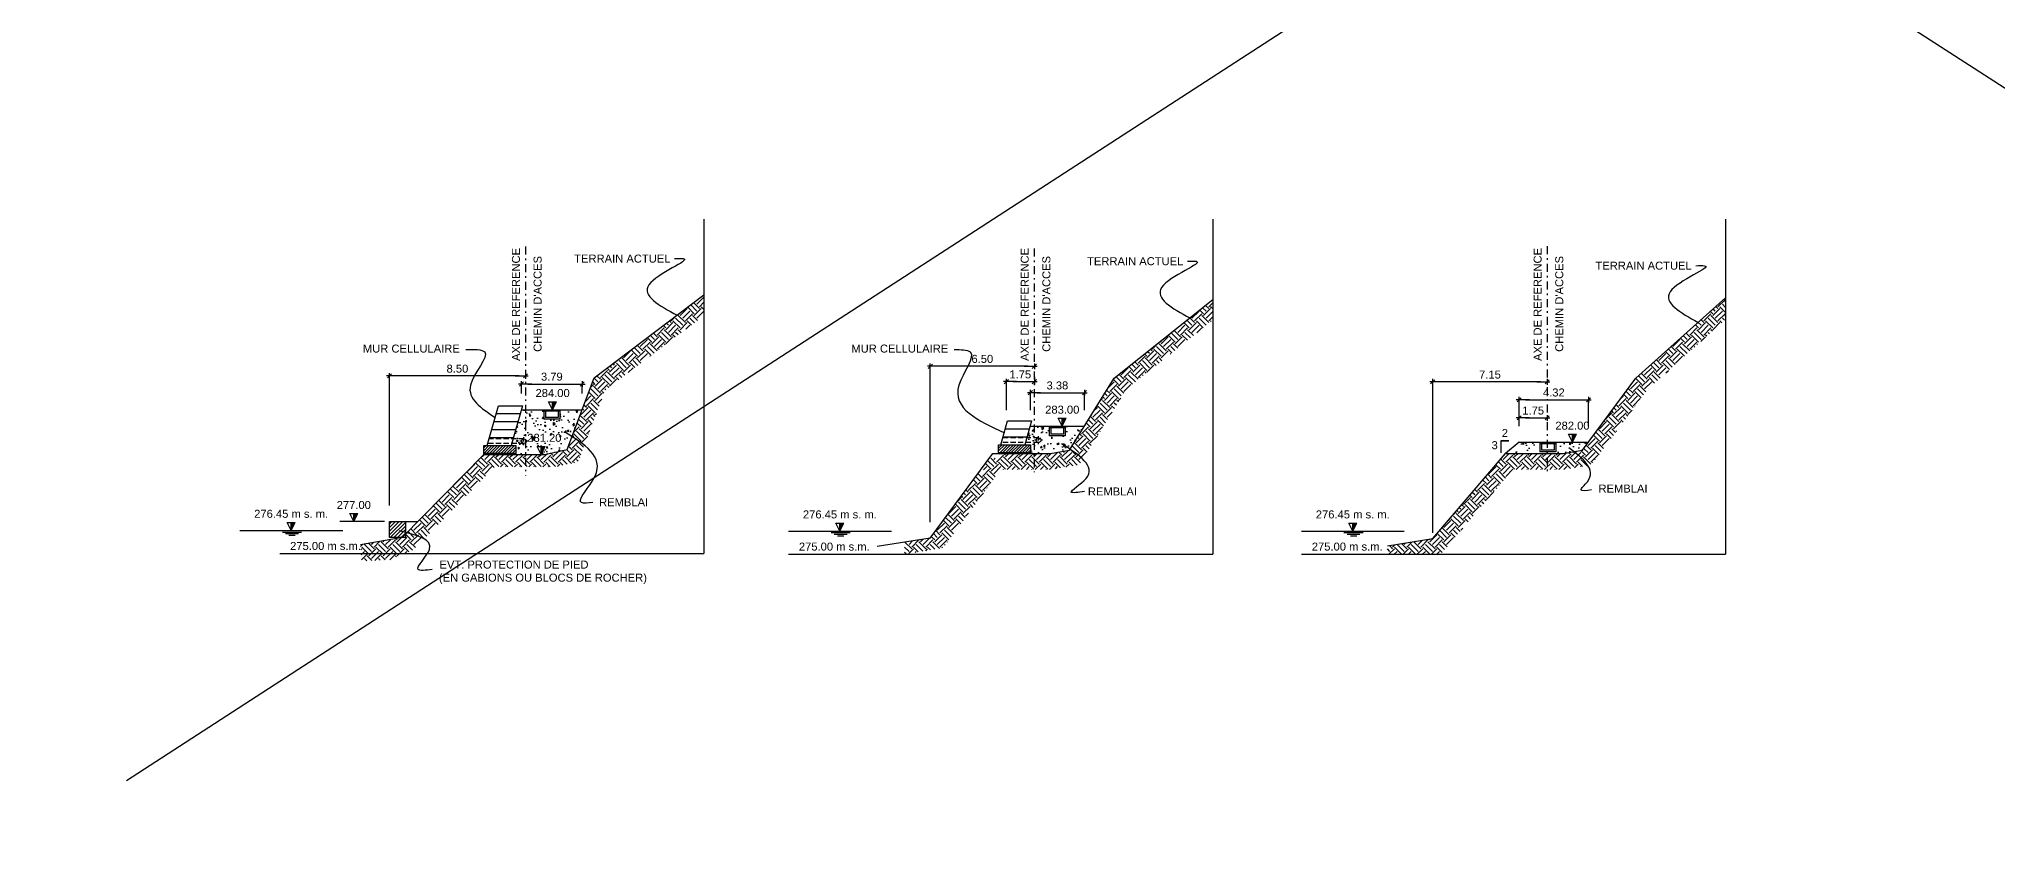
# Model space of a CAD drawing. Extents: x -427 to 62994, y 410 to 109394.
# Drawn here: x 8.2 to 130.6, y 515.1 to 565.9 of the extents above; entities that cross this region are included whole.
import ezdxf
from ezdxf.enums import TextEntityAlignment as Align

# ---------------------------------------------------------------- set-up
doc = ezdxf.new("R2010")
doc.units = 0
doc.header["$MEASUREMENT"] = 0
doc.linetypes.add('NASCOSTA', pattern=[9.525, 6.35, -3.175])
doc.linetypes.add('TRATTOPUNTO', pattern=[1, 0.5, -0.25, 0, -0.25])
for name, color, linetype in [('DIME', 6, 'Continuous'), ('LIN010CO', 2, 'Continuous'), ('LIN018CO', 6, 'Continuous'), ('LIN018TR', 6, 'NASCOSTA'), ('LIN025CO', 7, 'Continuous'), ('LIN035CO', 1, 'Continuous'), ('TEXT035', 1, 'Continuous')]:
    doc.layers.add(name, color=color, linetype=linetype)
doc.layers.add('no_plot', color=5, linetype='Continuous', plot=False)
doc.styles.add('ARIAL', font='arial.ttf')
doc.styles.add('ROMANS', font='romans.shx')
doc.dimstyles.new('BO1', dxfattribs={"dimtxt": 0.25, "dimasz": 0.2, "dimexe": 0, "dimexo": 0.5, "dimgap": 0.1, "dimtad": 1, "dimzin": 0, "dimdsep": 46, "dimtxsty": 'ROMANS', "dimblk1": 'LINE', "dimblk2": 'LINE', "dimsah": 1, "dimcen": 2.5, "dimclrd": 256, "dimclre": 256, "dimclrt": 1, "dimadec": 0, "dimazin": 0, "dimtfac": 1, "dimtmove": 2, "dimatfit": 3, "dimldrblk": 'LINE', "dimfxl": 1, "dimtvp": 1, "dimtolj": 1, "dimtzin": 0, "dimarcsym": 0})
pattern_1 = [(45, (235.1124, 441.31905), (6e-17, 0.8838835), [0.625, -0.625]), (45, (234.94666, 441.4848), (6e-17, 0.8838835), [0.625, -0.625]), (45, (234.7809, 441.6505), (6e-17, 0.8838835), [0.625, -0.625]), (135, (234.7809, 441.761), (-0.8838835, 1e-16), [0.625, -0.625]), (135, (234.94666, 441.9267), (-0.8838835, 1e-16), [0.625, -0.625]), (135, (235.1124, 442.09245), (-0.8838835, 1e-16), [0.625, -0.625])]
pattern_2 = [(45, (235.11238, 441.36905), (-0.08838835, 0.08838835), [])]
pattern_3 = [(95, (235.1124, 441.31905), (0.827328, 0.6942106), [0.1125, -1.2375]), (40, (235.1124, 441.319), (-0.944988, 0.650652), [0.09, -0.99]), (145.4514, (235.1813, 441.3769), (-0.117659, 1.344863), [0.0956103, -1.051713]), (91.1842, (234.9003, 441.5312), (1.3075395, 0.956421), [0.16875, -1.85625]), (141.6356, (235.0092, 441.6109), (-0.041849, 2.024568), [0.143415, -1.57757]), (36.1842, (234.9003, 441.5312), (-0.04185, 2.024568), [0.135, -1.485]), (66, (235.05935, 441.5842), (1.0601574, 0.2060737), [0.1125, -1.2375]), (11, (235.0594, 441.5842), (-0.511063, 1.0272127), [0.09, -0.99]), (116.4514, (235.1477, 441.6014), (0.5490954, 1.233286), [0.0956103, -1.051713]), (82.5, (235.1124, 441.31905), (-0.3401898, 0.3659847), [0, -0.978, 0, -1.005, 0, -0.99375]), (52.5, (235.1124, 441.31905), (-0.1393094, 0.6973642), [0, -0.573, 0, -0.9555, 0, -0.37875]), (12.5, (234.87586, 441.08252), (0.59012725, 0.54228114), [0, -0.375, 0, -1.17, 0, -1.5525]), (2.5, (234.7698, 440.97645), (0.512385, 0.7247397), [0, -0.4875, 0, -0.777, 0, -1.1025])]

# ---------------------------------------------------------------- blocks, each defined once
blk = doc.blocks.new('LIVELLI1')
at = {"layer": 'LIN018CO'}
blk.add_solid([(0, 0.25), (0, 0), (0.125, 0.25)], dxfattribs=at)
at = {"layer": 'LIN035CO'}
for p, q in [((-0.125, 0.25), (0.125, 0.25)), ((0, 0), (-0.125, 0.25)), ((0, 0), (0, 0.25)), ((0, 0), (0.125, 0.25))]:
    blk.add_line(p, q, dxfattribs=at)
at = {"layer": 'TEXT035', "style": 'ARIAL'}
blk.add_attdef('VALORE', text='', height=0.25, dxfattribs=at).set_placement((0, 0.395), align=Align.CENTER)
blk = doc.blocks.new('LINE')
for p, q in [((-1.6, 0), (0.45, 0)), ((0, 0.45), (0, -0.45))]:
    blk.add_line(p, q)
at = {"color": 3}
blk.add_line((-0.32, -0.32), (0.32, 0.32), dxfattribs=at)
blk = doc.blocks.new('*D12')
at = {"layer": 'Defpoints', "color": 0, "transparency": 16777216}
for p in [(30.12, 544.83), (38.62, 544.74), (30.12, 535.72)]:
    blk.add_point(p, dxfattribs=at)
at = {"layer": 'DIME', "lineweight": -2, "transparency": 16777216}
for p, q in [((30.12, 536.72), (30.12, 544.83)), ((38.22, 544.83), (30.52, 544.83))]:
    blk.add_line(p, q, dxfattribs=at)
at = {"layer": 'DIME', "lineweight": -2, "transparency": 16777216, "xscale": 0.4, "yscale": 0.4, "zscale": 0.4, "rotation": 180}
blk.add_blockref('LINE', (30.12, 544.83), dxfattribs=at)
at = {"layer": 'DIME', "lineweight": -2, "transparency": 16777216, "xscale": 0.4, "yscale": 0.4, "zscale": 0.4}
blk.add_blockref('LINE', (38.62, 544.83), dxfattribs=at)
at = {"layer": 'DIME', "color": 1, "transparency": 16777216, "insert": (34.37, 545.28), "char_height": 0.5, "attachment_point": 5, "style": 'ARIAL'}
blk.add_mtext('\\A1;8.50', dxfattribs=at)
blk = doc.blocks.new('*D7')
at = {"layer": 'Defpoints', "color": 0, "transparency": 16777216}
for p in [(63.92, 545.43), (70.42, 544.7), (63.92, 534.68)]:
    blk.add_point(p, dxfattribs=at)
at = {"layer": 'DIME', "lineweight": -2, "transparency": 16777216}
for p, q in [((63.92, 535.68), (63.92, 545.43)), ((70.02, 545.43), (64.32, 545.43))]:
    blk.add_line(p, q, dxfattribs=at)
at = {"layer": 'DIME', "lineweight": -2, "transparency": 16777216, "xscale": 0.4, "yscale": 0.4, "zscale": 0.4, "rotation": 180}
blk.add_blockref('LINE', (63.92, 545.43), dxfattribs=at)
at = {"layer": 'DIME', "lineweight": -2, "transparency": 16777216, "xscale": 0.4, "yscale": 0.4, "zscale": 0.4}
blk.add_blockref('LINE', (70.42, 545.43), dxfattribs=at)
at = {"layer": 'DIME', "color": 1, "transparency": 16777216, "insert": (67.17, 545.89), "char_height": 0.5, "attachment_point": 5, "style": 'ARIAL'}
blk.add_mtext('\\A1;6.50', dxfattribs=at)
blk = doc.blocks.new('*D8')
at = {"layer": 'Defpoints', "color": 0, "transparency": 16777216}
for p in [(102.46, 544.7), (95.31, 544.46), (95.31, 534.02)]:
    blk.add_point(p, dxfattribs=at)
at = {"layer": 'DIME', "lineweight": -2, "transparency": 16777216}
for p, q in [((95.31, 535.02), (95.31, 544.46)), ((102.06, 544.46), (95.71, 544.46))]:
    blk.add_line(p, q, dxfattribs=at)
at = {"layer": 'DIME', "lineweight": -2, "transparency": 16777216, "xscale": 0.4, "yscale": 0.4, "zscale": 0.4, "rotation": 180}
blk.add_blockref('LINE', (95.31, 544.46), dxfattribs=at)
at = {"layer": 'DIME', "lineweight": -2, "transparency": 16777216, "xscale": 0.4, "yscale": 0.4, "zscale": 0.4}
blk.add_blockref('LINE', (102.46, 544.46), dxfattribs=at)
at = {"layer": 'DIME', "color": 1, "transparency": 16777216, "insert": (98.89, 544.91), "char_height": 0.5, "attachment_point": 5, "style": 'ARIAL'}
blk.add_mtext('\\A1;7.15', dxfattribs=at)
blk = doc.blocks.new('cavi')
at = {"layer": 'LIN025CO'}
for p, q in [((-1.2, -0.1), (-1.2, -0.7)), ((-1.2, -0.1), (-0.2, -0.1)), ((-0.2, -0.2), (-1.2, -0.2)), ((-0.2, -0.7), (-1.2, -0.7)), ((-1.1, -0.2), (-1.1, -0.6)), ((-0.3, -0.6), (-1.1, -0.6)), ((-0.3, -0.2), (-0.3, -0.6)), ((-0.2, -0.1), (-0.2, -0.7))]:
    blk.add_line(p, q, dxfattribs=at)
blk = doc.blocks.new('*D13')
at = {"layer": 'Defpoints', "color": 0, "transparency": 16777216}
for p in [(70.42, 544.47), (70.42, 543.78), (68.67, 541.68)]:
    blk.add_point(p, dxfattribs=at)
at = {"layer": 'DIME', "lineweight": -2, "transparency": 16777216}
for p, q in [((70.42, 544.78), (70.42, 544.47)), ((68.67, 542.68), (68.67, 544.47)), ((69.07, 544.47), (70.02, 544.47))]:
    blk.add_line(p, q, dxfattribs=at)
at = {"layer": 'DIME', "lineweight": -2, "transparency": 16777216, "xscale": 0.4, "yscale": 0.4, "zscale": 0.4, "rotation": 180}
blk.add_blockref('LINE', (68.67, 544.47), dxfattribs=at)
at = {"layer": 'DIME', "lineweight": -2, "transparency": 16777216, "xscale": 0.4, "yscale": 0.4, "zscale": 0.4}
blk.add_blockref('LINE', (70.42, 544.47), dxfattribs=at)
at = {"layer": 'DIME', "color": 1, "transparency": 16777216, "insert": (69.54, 544.92), "char_height": 0.5, "attachment_point": 5, "style": 'ARIAL'}
blk.add_mtext('\\A1;1.75', dxfattribs=at)
blk = doc.blocks.new('*D14')
at = {"layer": 'Defpoints', "color": 0, "transparency": 16777216}
for p in [(102.46, 542.2), (100.71, 540.68), (102.46, 540.68)]:
    blk.add_point(p, dxfattribs=at)
at = {"layer": 'DIME', "lineweight": -2, "transparency": 16777216}
for p, q in [((100.71, 541.68), (100.71, 542.2)), ((101.11, 542.2), (102.06, 542.2))]:
    blk.add_line(p, q, dxfattribs=at)
at = {"layer": 'DIME', "lineweight": -2, "transparency": 16777216, "xscale": 0.4, "yscale": 0.4, "zscale": 0.4, "rotation": 180}
blk.add_blockref('LINE', (100.71, 542.2), dxfattribs=at)
at = {"layer": 'DIME', "lineweight": -2, "transparency": 16777216, "xscale": 0.4, "yscale": 0.4, "zscale": 0.4}
blk.add_blockref('LINE', (102.46, 542.2), dxfattribs=at)
at = {"layer": 'DIME', "color": 1, "transparency": 16777216, "insert": (101.59, 542.66), "char_height": 0.5, "attachment_point": 5, "style": 'ARIAL'}
blk.add_mtext('\\A1;1.75', dxfattribs=at)
blk = doc.blocks.new('*D37')
at = {"layer": 'Defpoints', "color": 0, "transparency": 16777216}
for p in [(42.17, 544.32), (38.37, 542.72), (42.17, 542.72)]:
    blk.add_point(p, dxfattribs=at)
at = {"layer": 'DIME', "lineweight": -2, "transparency": 16777216}
for p, q in [((38.37, 543.72), (38.37, 544.32)), ((38.77, 544.32), (41.77, 544.32)), ((42.17, 543.72), (42.17, 544.32))]:
    blk.add_line(p, q, dxfattribs=at)
at = {"layer": 'DIME', "lineweight": -2, "transparency": 16777216, "xscale": 0.4, "yscale": 0.4, "zscale": 0.4, "rotation": 180}
blk.add_blockref('LINE', (38.37, 544.32), dxfattribs=at)
at = {"layer": 'DIME', "lineweight": -2, "transparency": 16777216, "xscale": 0.4, "yscale": 0.4, "zscale": 0.4}
blk.add_blockref('LINE', (42.17, 544.32), dxfattribs=at)
at = {"layer": 'DIME', "color": 1, "transparency": 16777216, "insert": (40.27, 544.78), "char_height": 0.5, "attachment_point": 5, "style": 'ARIAL'}
blk.add_mtext('\\A1;3.79', dxfattribs=at)
blk = doc.blocks.new('*D38')
at = {"layer": 'Defpoints', "color": 0, "transparency": 16777216}
for p in [(73.55, 543.78), (70.17, 541.68), (73.55, 541.68)]:
    blk.add_point(p, dxfattribs=at)
at = {"layer": 'DIME', "lineweight": -2, "transparency": 16777216}
for p, q in [((70.17, 542.68), (70.17, 543.78)), ((70.57, 543.78), (73.15, 543.78)), ((73.55, 542.68), (73.55, 543.78))]:
    blk.add_line(p, q, dxfattribs=at)
at = {"layer": 'DIME', "lineweight": -2, "transparency": 16777216, "xscale": 0.4, "yscale": 0.4, "zscale": 0.4, "rotation": 180}
blk.add_blockref('LINE', (70.17, 543.78), dxfattribs=at)
at = {"layer": 'DIME', "lineweight": -2, "transparency": 16777216, "xscale": 0.4, "yscale": 0.4, "zscale": 0.4}
blk.add_blockref('LINE', (73.55, 543.78), dxfattribs=at)
at = {"layer": 'DIME', "color": 1, "transparency": 16777216, "insert": (71.86, 544.23), "char_height": 0.5, "attachment_point": 5, "style": 'ARIAL'}
blk.add_mtext('\\A1;3.38', dxfattribs=at)
blk = doc.blocks.new('*D39')
at = {"layer": 'Defpoints', "color": 0, "transparency": 16777216}
for p in [(105.04, 543.33), (100.71, 540.68), (105.04, 540.68)]:
    blk.add_point(p, dxfattribs=at)
at = {"layer": 'DIME', "lineweight": -2, "transparency": 16777216}
for p, q in [((100.71, 541.68), (100.71, 543.33)), ((101.11, 543.33), (104.64, 543.33)), ((105.04, 541.68), (105.04, 543.33))]:
    blk.add_line(p, q, dxfattribs=at)
at = {"layer": 'DIME', "lineweight": -2, "transparency": 16777216, "xscale": 0.4, "yscale": 0.4, "zscale": 0.4, "rotation": 180}
blk.add_blockref('LINE', (100.71, 543.33), dxfattribs=at)
at = {"layer": 'DIME', "lineweight": -2, "transparency": 16777216, "xscale": 0.4, "yscale": 0.4, "zscale": 0.4}
blk.add_blockref('LINE', (105.04, 543.33), dxfattribs=at)
at = {"layer": 'DIME', "color": 1, "transparency": 16777216, "insert": (102.88, 543.79), "char_height": 0.5, "attachment_point": 5, "style": 'ARIAL'}
blk.add_mtext('\\A1;4.32', dxfattribs=at)

msp = doc.modelspace()

# ---------------------------------------------------------------- hatches: boundary and pattern name
at = {"layer": 'LIN010CO'}
h = msp.add_hatch(dxfattribs=at)
h.set_pattern_fill('EARTH', color=256, scale=2.5, angle=45, style=0)
h.set_pattern_definition(pattern_1)
h.paths.add_polyline_path([(28.317, 534.258), (28.381, 533.243), (30.156, 533.34), (31.602, 533.944), (36.702, 539.144), (40.502, 539.144), (41.902, 539.444), (43.602, 543.944), (49.777, 548.604), (49.777, 549.89), (42.925, 544.718), (41.225, 540.218), (39.673, 539.918), (36.025, 539.918), (31.125, 534.922), (31.125, 534.718), (30.925, 534.718)])
h = msp.add_hatch(dxfattribs=at)
h.set_pattern_fill('EARTH', color=256, scale=2.5, angle=45, style=0)
h.set_pattern_definition(pattern_1)
h.paths.add_polyline_path([(76.175, 544.005), (81.569, 548.32), (81.569, 549.601), (75.416, 544.679), (72.616, 540.179), (71.416, 539.979), (70.416, 539.979), (70.416, 538.979), (71.499, 538.979), (73.226, 539.267)])
h.paths.add_polyline_path([(68.322, 538.979), (70.416, 538.979), (70.416, 539.979), (68.233, 539.979), (68.233, 539.679), (67.595, 539.679), (67.249, 539.209), (67.249, 538.679), (66.86, 538.679), (66.266, 537.873), (66.266, 537.679), (66.124, 537.679), (63.916, 534.679), (62.316, 534.435), (62.316, 533.679), (64.722, 534.086)])
h = msp.add_hatch(dxfattribs=at)
h.set_pattern_fill('EARTH', color=256, scale=2.5, angle=45, style=0)
h.set_pattern_definition(pattern_1)
edge = h.paths.add_edge_path()
edge.add_line((113.617, 548.37), (113.617, 549.714))
edge.add_line((113.617, 549.714), (108.011, 544.679))
edge.add_line((108.011, 544.679), (104.664, 540.179))
edge.add_line((104.664, 540.179), (104.243, 540.109))
edge.add_spline(control_points=[(104.243, 540.109), (104.594, 539.808), (104.927, 539.516), (105.194, 539.253)], knot_values=[0.3598538, 0.3598538, 0.3598538, 0.3598538, 1.2259037, 1.2259037, 1.2259037, 1.2259037], degree=3, periodic=0)
edge.add_line((105.194, 539.253), (105.226, 539.259))
edge.add_line((105.226, 539.259), (108.754, 544.002))
edge.add_line((108.754, 544.002), (113.617, 548.37))
edge = h.paths.add_edge_path()
edge.add_line((102.464, 539.979), (102.464, 538.979))
edge.add_line((102.464, 538.979), (103.547, 538.979))
edge.add_line((103.547, 538.979), (105.194, 539.253))
edge.add_spline(control_points=[(105.194, 539.253), (104.927, 539.516), (104.594, 539.808), (104.243, 540.109)], knot_values=[0.3598538, 0.3598538, 0.3598538, 0.3598538, 1.2259037, 1.2259037, 1.2259037, 1.2259037], degree=3, periodic=0)
edge.add_line((104.243, 540.109), (103.464, 539.979))
edge.add_line((103.464, 539.979), (102.464, 539.979))
h = msp.add_hatch(dxfattribs=at)
h.set_pattern_fill('AR-CONC', color=256, scale=0.15, angle=45, style=0)
h.set_pattern_definition(pattern_3)
h.paths.add_polyline_path([(42.169, 542.718), (40.77, 542.718), (40.77, 542.118), (39.77, 542.118), (39.77, 542.718), (38.625, 542.718), (38.625, 539.918), (39.604, 539.918), (39.354, 540.418), (39.854, 540.418), (39.604, 539.918), (39.825, 539.918), (41.225, 540.218)])
h.paths.add_polyline_path([(38.625, 542.718), (38.375, 542.718), (37.721, 540.418), (38.025, 540.418), (38.025, 539.918), (38.625, 539.918)])
h.paths.add_polyline_path([(38.535, 540.572), (40.927, 540.572), (40.927, 541.338), (38.535, 541.338)], flags=9)
h = msp.add_hatch(dxfattribs=at)
h.set_pattern_fill('AR-CONC', color=256, scale=0.15, angle=45, style=0)
h.set_pattern_definition([(95, (235.1124, 441.31905), (0.827328, 0.6942106), [0.1125, -1.2375]), (40, (235.1124, 441.319), (-0.944988, 0.650652), [0.09, -0.99]), (145.4514, (235.1813, 441.3769), (-0.117659, 1.344863), [0.09561, -1.051713]), (91.1842, (234.9003, 441.5312), (1.3075395, 0.956421), [0.16875, -1.85625]), (141.6356, (235.0092, 441.6109), (-0.041849, 2.024568), [0.143415, -1.57757]), (36.1842, (234.9003, 441.5312), (-0.04185, 2.024568), [0.135, -1.485]), (66, (235.05935, 441.5842), (1.0601574, 0.2060737), [0.1125, -1.2375]), (11, (235.0594, 441.5842), (-0.511063, 1.0272127), [0.09, -0.99]), (116.4514, (235.1477, 441.6014), (0.5490954, 1.233286), [0.09561, -1.051713]), (82.5, (235.1124, 441.31905), (-0.3401898, 0.3659847), [0, -0.978, 0, -1.005, 0, -0.99375]), (52.5, (235.1124, 441.31905), (-0.1393094, 0.6973642), [0, -0.573, 0, -0.9555, 0, -0.37875]), (12.5, (234.87586, 441.08252), (0.59012725, 0.54228114), [0, -0.375, 0, -1.17, 0, -1.5525]), (2.5, (234.7698, 440.97645), (0.512385, 0.7247397), [0, -0.4875, 0, -0.777, 0, -1.1025])])
h.paths.add_polyline_path([(73.549, 541.679), (72.343, 541.679), (72.343, 541.079), (71.343, 541.079), (71.343, 541.679), (70.416, 541.679), (70.416, 539.979), (71.416, 539.979), (72.616, 540.179)])
h.paths.add_polyline_path([(70.416, 541.679), (70.166, 541.679), (69.825, 540.479), (70.183, 540.479), (70.183, 539.979), (70.416, 539.979)])
h = msp.add_hatch(dxfattribs=at)
h.set_pattern_fill('ANSI31', color=256, style=0)
h.set_pattern_definition(pattern_2)
h.paths.add_polyline_path([(38.025, 540.468), (36.025, 540.468), (36.025, 539.968), (38.025, 539.968)])
h = msp.add_hatch(dxfattribs=at)
h.set_pattern_fill('ANSI31', color=256, style=0)
h.set_pattern_definition(pattern_2)
h.paths.add_polyline_path([(68.183, 540.529), (68.183, 540.029), (70.183, 540.029), (70.183, 540.529)])
h = msp.add_hatch(dxfattribs=at)
h.set_pattern_fill('EARTH', color=256, scale=2.5, angle=45, style=0)
h.set_pattern_definition(pattern_1)
h.paths.add_polyline_path([(100.326, 538.979), (102.464, 538.979), (102.464, 539.979), (102.011, 539.979), (99.864, 539.979), (95.324, 534.656), (92.484, 534.198), (92.484, 533.679), (95.544, 533.679), (95.846, 533.728)])
h = msp.add_hatch(dxfattribs=at)
h.set_pattern_fill('AR-CONC', color=256, scale=0.15, angle=45, style=0)
h.set_pattern_definition(pattern_3)
h.paths.add_polyline_path([(102.011, 540.679), (100.714, 540.679), (99.864, 539.979), (102.464, 539.979), (102.464, 540.079), (102.011, 540.079)])
h.paths.add_polyline_path([(105.036, 540.679), (103.011, 540.679), (103.011, 540.079), (102.464, 540.079), (102.464, 539.979), (103.464, 539.979), (104.664, 540.179)])
h = msp.add_hatch(dxfattribs=at)
h.set_pattern_fill('ANSI31', color=256, scale=0.05, style=0)
h.set_pattern_definition([(45, (235.11238, 402.44778), (-0.1122532, 0.1122532), [])])
h.paths.add_polyline_path([(31.125, 535.718), (30.125, 535.718), (30.125, 534.718), (30.925, 534.718), (31.125, 534.922)])

# ---------------------------------------------------------------- linework, layer by layer
at = {"layer": 'DIME'}
for centre in [(38.525, 540.748), (70.683, 540.809)]:
    msp.add_circle(centre, 0.144, dxfattribs=at)
msp.add_spline([(105.228, 537.698), (104.576, 537.698), (104.977, 538.216), (103.824, 540.338)], degree=3, dxfattribs=at)
at = {"layer": 'LIN010CO'}
for p, q in [((49.777, 554.637), (49.777, 533.718)), ((81.569, 554.637), (81.569, 533.679)), ((113.617, 554.637), (113.617, 533.679)), ((20.768, 535.168), (27.2, 535.168)), ((23.23, 535.168), (24.83, 535.168)), ((23.43, 535.068), (24.63, 535.068)), ((23.63, 534.968), (24.43, 534.968)), ((23.83, 534.868), (24.23, 534.868)), ((29.815, 535.718), (27.014, 535.718)), ((55.056, 535.129), (61.488, 535.129)), ((57.519, 535.129), (59.119, 535.129)), ((57.719, 535.029), (58.919, 535.029)), ((57.919, 534.929), (58.719, 534.929)), ((87.104, 535.129), (93.537, 535.129)), ((89.567, 535.129), (91.167, 535.129)), ((89.767, 535.029), (90.967, 535.029)), ((89.967, 534.929), (90.767, 534.929)), ((23.265, 533.718), (49.777, 533.718)), ((55.056, 533.679), (81.569, 533.679)), ((58.119, 534.829), (58.519, 534.829)), ((87.104, 533.679), (113.617, 533.679)), ((90.167, 534.829), (90.567, 534.829))]:
    msp.add_line(p, q, dxfattribs=at)
at = {"layer": 'LIN010CO', "flags": 128}
for points in [[(36.79, 542.468), (38.29, 542.468)], [(36.363, 540.968), (37.863, 540.968)], [(36.505, 541.468), (38.005, 541.468)], [(36.647, 541.968), (38.147, 541.968)], [(68.467, 541.029), (69.967, 541.029)], [(68.609, 541.529), (70.109, 541.529)]]:
    msp.add_lwpolyline(points, dxfattribs=at)
at = {"layer": 'LIN010CO', "linetype": 'NASCOSTA', "ltscale": 0.05, "flags": 128}
for points in [[(38.525, 540.603), (36.259, 540.603)], [(38.525, 540.892), (36.342, 540.892)], [(70.683, 540.664), (68.363, 540.664)], [(70.683, 540.953), (68.446, 540.953)]]:
    msp.add_lwpolyline(points, dxfattribs=at)
at = {"layer": 'LIN018CO'}
for q in [(100.074, 540.778), (99.574, 540.028)]:
    msp.add_line((99.574, 540.778), q, dxfattribs=at)
for points in [[(47.942, 552.159), (48.486, 552.159), (46.337, 550.53), (48.091, 548.617)], [(79.988, 551.997), (80.531, 551.997), (78.382, 550.368), (80.136, 548.455)], [(111.756, 551.718), (112.299, 551.718), (110.15, 550.089), (111.904, 548.176)], [(34.893, 546.474), (36.076, 546.329), (35.181, 544.251), (36.734, 542.224)], [(65.415, 546.474), (66.4, 546.329), (65.704, 544.251), (68.552, 541.278)], [(42.824, 536.908), (42.118, 536.908), (42.975, 538.57), (41.06, 541.341)], [(73.558, 537.597), (72.727, 537.56), (73.651, 538.41), (72.117, 540.59)], [(32.796, 532.729), (31.913, 532.729), (32.62, 533.965), (30.744, 535.134)]]:
    msp.add_spline(points, degree=3, dxfattribs=at)
at = {"layer": 'LIN018TR', "linetype": 'TRATTOPUNTO'}
for p, q in [((38.625, 552.914), (38.625, 538.595)), ((70.416, 552.8), (70.416, 538.804)), ((102.464, 552.932), (102.464, 538.861))]:
    msp.add_line(p, q, dxfattribs=at)
at = {"layer": 'LIN018TR', "linetype": 'TRATTOPUNTO', "ltscale": 0.25, "flags": 128}
for points in [[(38.525, 540.498), (38.525, 540.998)], [(70.683, 540.559), (70.683, 541.059)], [(38.775, 540.748), (38.275, 540.748)], [(70.933, 540.809), (70.433, 540.809)]]:
    msp.add_lwpolyline(points, dxfattribs=at)
at = {"layer": 'LIN025CO'}
for p, q in [((31.125, 535.718), (31.906, 535.718)), ((30.925, 534.718), (28.317, 534.258)), ((63.916, 534.679), (60.588, 534.172))]:
    msp.add_line(p, q, dxfattribs=at)
at = {"layer": 'LIN025CO', "flags": 128}
for points in [[(30.925, 534.718), (36.025, 539.918), (39.825, 539.918), (41.225, 540.218), (42.925, 544.718), (49.777, 549.89)], [(63.916, 534.679), (67.816, 539.979), (71.416, 539.979), (72.616, 540.179), (75.416, 544.679), (81.569, 549.601)], [(92.484, 534.198), (95.324, 534.656), (99.864, 539.979), (103.464, 539.979), (104.664, 540.179), (108.011, 544.679), (113.617, 549.714)], [(36.025, 540.468), (38.025, 540.468), (38.025, 539.968), (36.025, 539.968), (36.025, 540.468)], [(36.025, 539.968), (38.025, 539.968), (38.025, 539.918), (36.025, 539.918), (36.025, 539.968)], [(68.183, 540.529), (70.183, 540.529), (70.183, 540.029), (68.183, 540.029), (68.183, 540.529)], [(68.183, 540.029), (70.183, 540.029), (70.183, 539.979), (68.183, 539.979), (68.183, 540.029)]]:
    msp.add_lwpolyline(points, dxfattribs=at)
msp.add_lwpolyline([(30.125, 534.718), (30.125, 535.718), (31.125, 535.718), (31.125, 534.718)], close=True, dxfattribs=at)
at = {"layer": 'LIN035CO'}
for p, q in [((36.221, 540.468), (36.932, 542.968)), ((36.932, 542.968), (38.432, 542.968)), ((38.432, 542.968), (37.721, 540.468)), ((38.375, 542.718), (42.169, 542.718)), ((68.325, 540.529), (68.751, 542.029)), ((68.751, 542.029), (70.251, 542.029)), ((70.251, 542.029), (69.825, 540.529)), ((70.166, 541.679), (73.549, 541.679)), ((100.074, 540.778), (99.574, 540.778)), ((99.574, 540.778), (99.574, 540.028)), ((100.714, 540.679), (99.864, 539.979)), ((100.714, 540.679), (105.036, 540.679))]:
    msp.add_line(p, q, dxfattribs=at)
at = {"layer": 'no_plot', "flags": 128}
for points in [[(13.692, 519.534), (205.672, 643.99)], [(8.235, 642.006), (205.175, 515.071)]]:
    msp.add_lwpolyline(points, dxfattribs=at)

# ---------------------------------------------------------------- block references
at = {"xscale": 2, "yscale": 2, "zscale": 2}
for p, values in [((40.318, 542.718), {'VALORE': '284.00'}), ((72.164, 541.679), {'VALORE': '283.00'}), ((104.044, 540.679), {'VALORE': '282.00'}), ((23.98, 535.168), {'VALORE': '276.45 m s. m.'}), ((27.895, 535.718), {'VALORE': '277.00'}), ((58.269, 535.129), {'VALORE': '276.45 m s. m.'}), ((90.317, 535.129), {'VALORE': '276.45 m s. m.'})]:
    msp.add_blockref('LIVELLI1', p, dxfattribs=at).add_auto_attribs(values)
ref = msp.add_blockref('LIVELLI1', (39.604, 539.918), dxfattribs=dict(xscale=2, yscale=2, zscale=2))
ref.add_attrib('VALORE', '281.20', dxfattribs={"layer": 'TEXT035', "height": 0.5, "style": 'ARIAL'}).set_placement((39.803, 540.708), align=Align.CENTER)
at = {"layer": 'LIN025CO'}
for p in [(40.97, 542.818), (72.543, 541.779), (103.211, 540.779)]:
    msp.add_blockref('cavi', p, dxfattribs=at)

# ---------------------------------------------------------------- texts
at = {"layer": 'TEXT035', "style": 'ARIAL'}
for s, p in [('AXE DE REFERENCE', (38.277, 545.764)), ("CHEMIN D'ACCES", (39.629, 546.334)), ('AXE DE REFERENCE', (70.068, 545.764)), ("CHEMIN D'ACCES", (71.421, 546.334)), ('AXE DE REFERENCE', (102.117, 545.764)), ("CHEMIN D'ACCES", (103.469, 546.334))]:
    msp.add_text(s, height=0.5, rotation=90, dxfattribs=at).set_placement(p)
for s, p in [('TERRAIN ACTUEL', (41.669, 551.913)), ('TERRAIN ACTUEL', (73.714, 551.751)), ('TERRAIN ACTUEL', (105.482, 551.472)), ('MUR CELLULAIRE', (28.463, 546.287)), ('MUR CELLULAIRE', (58.985, 546.287)), ('2', (99.627, 541.009)), ('3', (98.988, 540.248)), ('REMBLAI', (73.767, 537.353)), ('REMBLAI', (105.67, 537.535)), ('REMBLAI', (43.221, 536.682)), ('275.00 m s.m.', (23.916, 533.946)), ('275.00 m s.m.', (55.707, 533.907)), ('275.00 m s.m.', (87.756, 533.907)), ('(EN GABIONS OU BLOCS DE ROCHER)', (33.213, 531.966)), ('EVT. PROTECTION DE PIED', (33.248, 532.781))]:
    msp.add_text(s, height=0.5, dxfattribs=at).set_placement(p)

# ---------------------------------------------------------------- dimensions: what is measured, and where the dimension line sits
at = {"layer": 'DIME'}
for base, p1, p2, override, picture, middle in [((63.916, 545.434), (70.416, 544.697), (63.916, 534.679), {"dimscale": 2, "dimtxsty": 'ARIAL', "dimse1": 1}, '*D7', (67.166, 545.889)), ((30.125, 544.829), (38.625, 544.736), (30.125, 535.718), {"dimscale": 2, "dimtxsty": 'ARIAL', "dimse1": 1, "dimse2": 0}, '*D12', (34.375, 545.284)), ((42.169, 544.322), (38.375, 542.718), (42.169, 542.718), {"dimscale": 2, "dimtxsty": 'ARIAL'}, '*D37', (40.272, 544.777)), ((70.416, 544.467), (68.666, 541.679), (70.416, 543.777), {"dimscale": 2, "dimtxsty": 'ARIAL'}, '*D13', (69.541, 544.923)), ((95.314, 544.458), (102.464, 544.697), (95.314, 534.024), {"dimscale": 2, "dimtxsty": 'ARIAL', "dimse1": 1}, '*D8', (98.889, 544.913)), ((73.549, 543.777), (70.166, 541.679), (73.549, 541.679), {"dimscale": 2, "dimtxsty": 'ARIAL'}, '*D38', (71.858, 544.232)), ((105.036, 543.332), (100.714, 540.679), (105.036, 540.679), {"dimscale": 2, "dimtxsty": 'ARIAL'}, '*D39', (102.875, 543.787)), ((102.464, 542.204), (100.714, 540.679), (102.464, 540.679), {"dimscale": 2, "dimtxsty": 'ARIAL', "dimse2": 1}, '*D14', (101.589, 542.66))]:
    dim = msp.add_linear_dim(base=base, p1=p1, p2=p2, dimstyle='BO1', override=override, dxfattribs=at)
    dim.commit()
    dim.dimension.update_dxf_attribs({"geometry": picture, "text_midpoint": middle})

doc.saveas('drawing.dxf')
